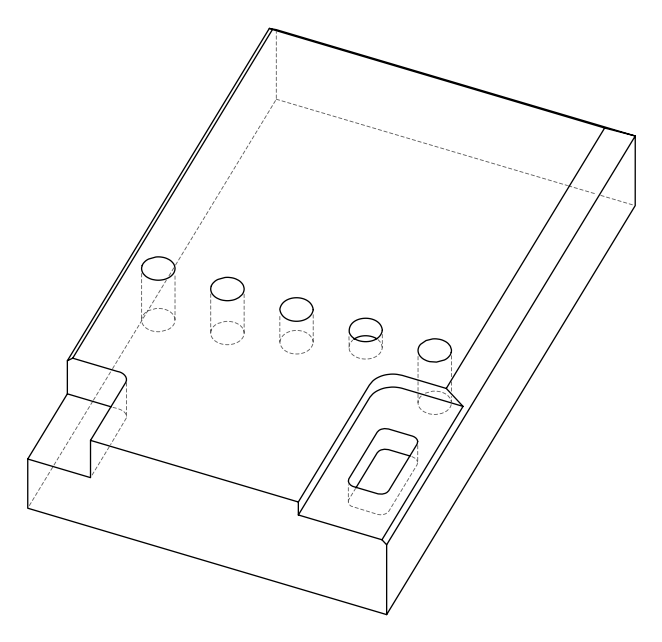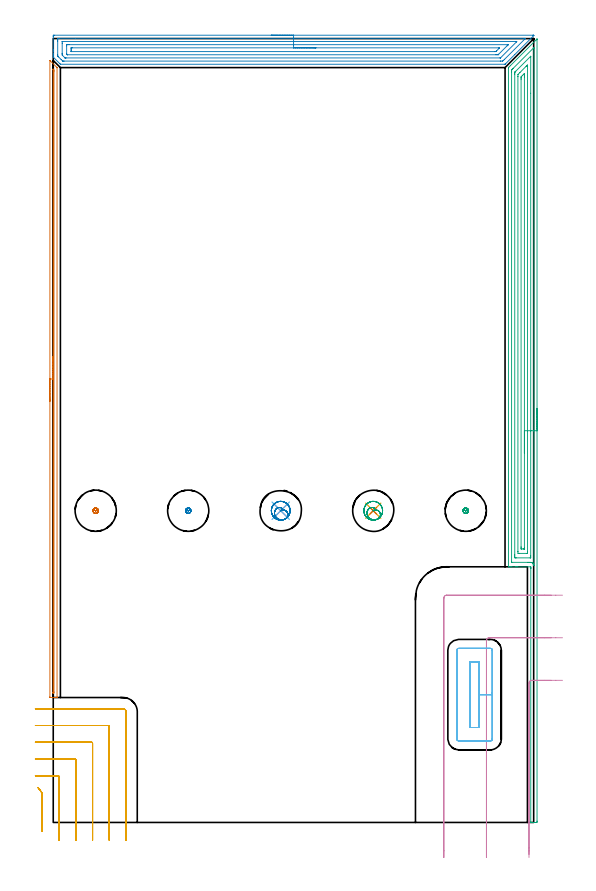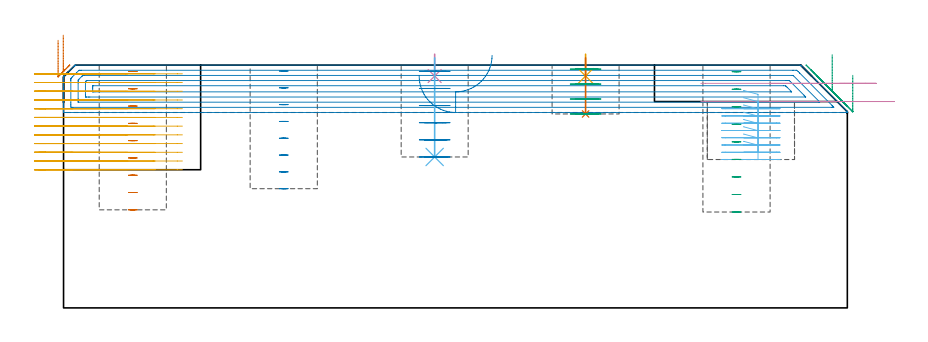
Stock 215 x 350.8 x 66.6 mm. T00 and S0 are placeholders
(PLAN: 15 operations, 7 tool changes, 42.6 min)
(1 AREA_MILL | FG_CHAMFER_SURFACE | UGT0205_001 | 4.68 min | 1486 mm3)
(2 AREA_MILL_1 | FG_CHAMFER_SURFACE_1 | UGT0205_001 | 8.59 min | 18141 mm3)
(3 AREA_MILL_2 | FG_CHAMFER_SURFACE_2 | UGT0205_001 | 10.37 min | 27902 mm3)
(4 MILL_CORNER_NOTCH_RECTANGULAR | CORNER_NOTCH_RECTANGULAR | UGT0201_109 | Follow Part, ap 6.35, ae 75% | 1.7 min | 51306 mm3)
(5 MILL_CORNER_NOTCH_RECTANGULAR_1 | CORNER_NOTCH_RECTANGULAR_1 | NXT0201_010 | Follow Part, ap 2.5, ae 75% | 10.35 min | 60058 mm3)
(6 MILL_RECTANGULAR_POCKET | POCKET_RECTANGULAR_STRAIGHT | NXT0201_009 | Follow Part, ap 2, ae 75% | 3.62 min | 18464 mm3)
(7 MILL_BLIND_HOLE_FROM_SOLID_MATERIAL | STEP1POCKET | NXT0201_012 | Spiral | 0.42 min | 10545 mm3)
(8 MILL_BLIND_HOLE_FROM_SOLID_MATERIAL_1 | STEP1POCKET_1 | NXT0201_012 | Spiral | 0.37 min | 9030 mm3)
(9 MILL_BLIND_HOLE_FROM_SOLID_MATERIAL_2 | STEP1POCKET_4 | NXT0201_012 | Spiral | 0.42 min | 10714 mm3)
(10 SPOT_DRILL | STEP1POCKET_2 | NXT0321_9005460120000 | 0.05 min | 184 mm3)
(11 SPOT_DRILL_1 | STEP1POCKET_3 | NXT0321_9005460120000 | 0.05 min | 181 mm3)
(12 DRILL_BLIND_HOLE_INTO_CENTER | STEP1POCKET_2 | NXT0301_128 | 0.11 min | 2546 mm3)
(13 DRILL_BLIND_HOLE_INTO_CENTER_1 | STEP1POCKET_3 | NXT0301_128 | 0.06 min | 1208 mm3)
(14 MILL_ROUGH_BLIND_HOLE_CONTOUR | STEP1POCKET_2 | NXT0201_010 | Spiral | 1.12 min | 3976 mm3)
(15 MILL_ROUGH_BLIND_HOLE_CONTOUR_1 | STEP1POCKET_3 | NXT0201_010 | Spiral | 0.74 min | 2168 mm3)
(TOOL UGT0205_001 | Chamfer Mill 20 x 3 x 45 deg. | D20 FL50 Z2)
(TOOL UGT0201_109 | End Mill 25.4 mm | D25.4 FL25 Z2)
(TOOL NXT0201_010 | ENDMILL 10mm [2P460-1000-NA 1630] | D10 FL30 Z6)
(TOOL NXT0201_009 | ENDMILL 8mm [2P460-0800-NA 1630] | D8 FL26 Z6)
(TOOL NXT0201_012 | ENDMILL 16mm [2P460-1600-NA 1630] | D16 FL38 Z6)
(TOOL NXT0321_9005460120000 | NC Spot Drill, 142deg, 12mm, Carbide, Uncoated | D12 PA142 FL30 Z2)
(TOOL NXT0301_128 | Carbide Drill 12mm [861.1-1200-036A1-GP GC34] | D12 PA150 FL37.4 Z2)
(OP 1 AREA_MILL)
G17 G21 G94 G90
T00 M6
G54
G17 G0 G90 X-1.5 Y188.45 S1061 M3
G43 Z76.6 H0
Z73.4
G94 G1 Y188.488 Z72.528 F250.
Y188.602 Z71.664
Y188.791 Z70.812
Y189.053 Z69.98
Y189.387 Z69.174
Y189.79 Z68.4
Y190.258 Z67.664
Y190.79 Z66.972
Y191.379 Z66.329
Y192.022 Z65.74
Y192.714 Z65.208
Y193.45 Z64.74
Y194.224 Z64.337
Y195.03 Z64.003
Y195.862 Z63.741
Y196.713 Z63.552
Y197.578 Z63.438
Y198.45 Z63.4
Y340.916
X-1.496 Y340.986 Z63.402
X-1.474 Y340.975 Z63.424
X1.53 Y337.971 Z66.429
X1.667 Y337.831 Z66.562
X1.696 Y337.795 Z66.59
X1.7 Y337.713 Z66.6
Y56.063
X1.697 Y55.91 Z66.588
X1.595 Y55.904 Z66.487
X1.485 Y55.9 Z66.384
X1.17 Z66.069
X0.535 Z65.43
X-1.205 Y55.901 Z63.691
X-1.492 Y55.904 Z63.406
X-1.493 Y55.915 Z63.405
X-1.5 Y56.214 Z63.4
Y198.45
X-0.086 Z64.814
X-0.085 Y336.82 Z64.815
X-0.084 Y336.993 Z64.816
X-0.081 Y337.079 Z64.819
X-0.08 Y337.11 Z64.82
X-0.064 Y337.102 Z64.836
X0.221 Y336.82 Z65.121
X0.279 Y336.754 Z65.179
X0.281 Y336.696 Z65.181
X0.283 Y336.564 Z65.183
X0.285 Y336.184 Z65.185
X0.286 Y335.927 Z65.186
X0.285 Y58.551 Z65.185
X0.284 Y58.294 Z65.184
X0.283 Y58.148 Z65.183
X0.279 Y57.913 Z65.179
X0.046 Y57.904 Z64.946
X-0.056 Y57.908 Z64.844
X-0.076 Y57.909 Z64.824
X-0.079 Y57.945 Z64.821
X-0.083 Y58.036 Z64.817
X-0.085 Y58.294 Z64.815
X-0.086 Y198.45 Z64.814
Y199.322 Z64.852
Y200.186 Z64.966
Y201.038 Z65.155
Y201.87 Z65.417
Y202.676 Z65.751
Y203.45 Z66.154
Y204.186 Z66.623
Y204.878 Z67.154
Y205.521 Z67.743
Y206.11 Z68.386
Y206.641 Z69.078
Y207.11 Z69.814
Y207.513 Z70.588
Y207.847 Z71.394
Y208.109 Z72.226
Y208.298 Z73.078
Y208.412 Z73.943
Y208.45 Z74.814
G0 Z76.6
M5
M2
(OP 2 AREA_MILL_1)
G17 G21 G94 G90
T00 M6
G54
G17 G0 G90 X97.551 Y352.296 S1061 M3
G43 Z76.6 H0
Z63.604
G94 G1 X97.589 Z62.732 F250.
X97.703 Z61.867
X97.892 Z61.015
X98.155 Z60.183
X98.488 Z59.377
X98.891 Z58.604
X99.36 Z57.868
X99.891 Z57.176
X100.481 Z56.533
X101.124 Z55.943
X101.816 Z55.412
X102.552 Z54.943
X103.326 Z54.541
X104.132 Z54.207
X104.964 Z53.945
X105.815 Z53.756
X106.68 Z53.642
X107.552 Z53.604
X214.506 Y352.292 Z53.608
X214.856 Y352.289 Z53.611
X214.911 Y352.286 Z53.614
X214.951 Y352.281 Z53.619
X214.994 Y352.273 Z53.625
X214.999 Y352.272 Z53.626
X215.083 Y352.233 Z53.661
X215.078 Y352.224 Z53.67
X215.027 Y352.148 Z53.748
X214.951 Y352.055 Z53.843
X214.931 Y352.03 Z53.867
X206.512 Y343.611 Z62.288
X202.473 Y339.572 Z66.326
X202.307 Y339.408 Z66.49
X202.195 Y339.303 Z66.589
X202.028 Y339.3 Z66.6
X3.263
X3.206 Y339.305 Z66.59
X3.168 Y339.334 Z66.562
X2.888 Y339.612 Z66.288
X2.818 Y339.682 Z66.218
X0.124 Y342.376 Z63.523
X0.085 Y342.414 Z63.482
X0.01 Y342.499 Z63.394
X0.002 Y342.577 Z63.316
X0. Y342.806 Z63.091
Y342.863 Z63.036
Y343.018 Z62.881
Y343.483 Z62.416
Y344.049 Z61.847
Y345.207 Z60.69
Y345.8 Z60.094
Y351.633 Z54.264
X0.004 Y351.93 Z53.967
X0.01 Y352.292 Z53.605
X0.217 Y352.296 Z53.602
X0.59 Y352.3 Z53.6
X107.552 Y352.296 Z53.604
Y350.882 Z55.018
X210.77 Y350.878 Z55.022
X210.941 Y350.877 Z55.023
X211.122 Y350.875 Z55.025
X211.304 Y350.871 Z55.029
X211.22 Y350.78 Z55.12
X211.062 Y350.615 Z55.285
X210.941 Y350.49 Z55.41
X210.783 Y350.333 Z55.567
X201.949 Y341.499 Z64.401
X201.871 Y341.422 Z64.478
X201.501 Y341.063 Z64.837
X201.136 Y340.721 Z65.179
X200.96 Y340.719 Z65.181
X200.245 Y340.715 Z65.185
X200.073 Y340.714 Z65.186
X4.875
X4.515 Y340.716 Z65.184
X4.335 Y340.719 Z65.181
X4.25 Y340.721 Z65.179
X4.155 Y340.805 Z65.095
X3.53 Y341.422 Z64.478
X2.372 Y342.58 Z63.321
X2.08 Y342.882 Z63.018
X2.01 Y342.956 Z62.944
X2.006 Y343.051 Z62.849
X2.003 Y343.173 Z62.727
X2. Y343.538 Z62.362
Y349.668 Z56.232
X2.002 Y350.178 Z55.722
X2.007 Y350.537 Z55.363
X2.022 Y350.879 Z55.021
X2.372 Y350.883 Z55.017
X2.544 Y350.885 Z55.015
X9.942
X107.552 Y350.882 Z55.018
Y349.468 Z56.432
X207.211 Y349.464 Z56.436
X207.283 Y349.463 Z56.437
X207.375 Y349.46 Z56.44
X207.424 Y349.458 Z56.442
X207.406 Y349.417 Z56.483
X207.375 Y349.377 Z56.523
X207.339 Y349.338 Z56.562
X207.304 Y349.303 Z56.597
X200.245 Y342.244 Z63.656
X200.147 Y342.154 Z63.746
X200.126 Y342.137 Z63.763
X200.108 Y342.134 Z63.766
X200.065 Y342.131 Z63.769
X199.885 Y342.129 Z63.771
X5.766
X5.422 Y342.131 Z63.769
X5.324 Y342.134 Z63.766
X5.274 Y342.137 Z63.763
X5.261 Y342.146 Z63.754
X5.207 Y342.196 Z63.704
X5.102 Y342.297 Z63.603
X5.046 Y342.353 Z63.547
X4.226 Y343.173 Z62.727
X4.155 Y343.245 Z62.655
X4.058 Y343.349 Z62.551
X4.012 Y343.399 Z62.501
X4.007 Y343.592 Z62.308
X4.002 Y343.897 Z62.003
X4. Y344.049 Z61.851
Y344.201 Z61.699
Y348.579 Z57.321
X4.003 Y349.303 Z56.597
X4.007 Y349.448 Z56.452
X4.013 Y349.465 Z56.435
X4.027 Y349.467 Z56.433
X4.069 Y349.47 Z56.43
X4.155 Y349.471 Z56.429
X107.552 Y349.468 Z56.432
Y348.053 Z57.847
X203.449 Y348.05 Z57.85
X203.516 Y348.048 Z57.852
X203.558 Y348.046 Z57.854
X203.579 Y348.044 Z57.856
X203.577 Y348.038 Z57.862
X203.528 Y347.983 Z57.917
X203.452 Y347.903 Z57.997
X203.103 Y347.551 Z58.349
X199.353 Y343.802 Z62.098
X199.139 Y343.591 Z62.309
X199.104 Y343.56 Z62.34
X199.089 Y343.55 Z62.35
X199.07 Y343.548 Z62.352
X198.975 Y343.545 Z62.355
X198.462 Y343.543 Z62.357
X198.086
X6.452
X6.369 Y343.544 Z62.356
X6.328 Y343.547 Z62.353
X6.312 Y343.549 Z62.351
X6.283 Y343.574 Z62.326
X6.181 Y343.67 Z62.23
X6.136 Y343.717 Z62.183
X6.051 Y343.81 Z62.09
X6.01 Y343.861 Z62.039
X6.006 Y343.902 Z61.998
X6.001 Y343.986 Z61.914
Y347.551 Z58.349
X6.01 Y347.958 Z57.942
X6.015 Y348.05 Z57.85
X6.142 Y348.053 Z57.847
X6.316 Y348.055 Z57.845
X6.829 Y348.057 Z57.843
X7.205
X107.552 Y348.053 Z57.847
Y346.639 Z59.261
X199.394 Y346.636 Z59.264
X199.697 Y346.63 Z59.27
X199.721 Y346.629 Z59.271
X199.717 Y346.623 Z59.277
X199.703 Y346.603 Z59.297
X199.686 Y346.585 Z59.315
X199.567 Y346.465 Z59.435
X198.462 Y345.36 Z60.54
X198.241 Y345.141 Z60.759
X198.144 Y345.047 Z60.853
X198.081 Y344.991 Z60.909
X198.049 Y344.964 Z60.936
X197.538 Y344.957 Z60.943
X8.178
X8.079 Y344.959 Z60.941
X8.03 Y344.961 Z60.939
X8.012 Y344.963 Z60.937
X8.01 Y344.978 Z60.922
X8.006 Y345.08 Z60.82
X8. Y345.525 Z60.375
Y345.8 Z60.1
X8.002 Y346.399 Z59.501
X8.008 Y346.6 Z59.3
X8.01 Y346.631 Z59.269
X8.025 Y346.636 Z59.264
X8.076 Y346.639 Z59.261
X8.182 Y346.641 Z59.259
X8.611 Y346.643 Z59.257
X107.552 Y346.639 Z59.261
X108.423 Z59.299
X109.288 Z59.413
X110.14 Z59.602
X110.972 Z59.864
X111.778 Z60.198
X112.552 Z60.601
X113.287 Z61.069
X113.979 Z61.601
X114.623 Z62.19
X115.212 Z62.833
X115.743 Z63.525
X116.212 Z64.261
X116.614 Z65.035
X116.948 Z65.841
X117.211 Z66.673
X117.399 Z67.525
X117.513 Z68.39
X117.551 Z69.261
G0 Z76.6
M5
M2
(OP 3 AREA_MILL_2)
G17 G21 G94 G90
T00 M6
G54
G17 G0 G90 X216.5 Y185.3 S1061 M3
G43 Z76.6 H0
Z63.8
G94 G1 Y185.262 Z62.928 F250.
Y185.148 Z62.063
Y184.959 Z61.212
Y184.697 Z60.38
Y184.363 Z59.574
Y183.96 Z58.8
Y183.492 Z58.064
Y182.961 Z57.372
Y182.371 Z56.729
Y181.728 Z56.14
Y181.036 Z55.608
Y180.3 Z55.14
Y179.526 Z54.737
Y178.72 Z54.403
Y177.888 Z54.141
Y177.037 Z53.952
Y176.172 Z53.838
Y175.3 Z53.8
Y0.62
X216.499 Y0.474 Z53.801
X216.491 Y0.002 Z53.805
X216.245 Y0. Z54.052
X215.899 Z54.397
X215.353 Z54.943
X215.007 Z55.288
X214.314 Z55.985
X214.022 Z56.278
X213.858 Y0.003 Z56.434
X213.702 Y0.01 Z56.589
X213.7 Y0.173 Z56.6
Y113.792
X213.695 Y113.841 Z56.592
Y113.842
X213.697 Y113.874 Z56.595
X213.696 Y113.883 Z56.594
X213.699 Y114.037 Z56.598
Y114.4
X207.87 Z62.425
X207.261 Z63.037
X206.978 Z63.319
X205.193 Z65.102
X204.627 Z65.672
X204.301 Z65.998
X204.081 Z66.218
X203.747 Y114.407 Z66.545
X203.703 Y114.41 Z66.588
X203.7 Y114.542 Z66.6
Y337.471
X203.705 Y337.804 Z66.59
X203.847 Y337.949 Z66.449
X204.562 Y338.662 Z65.737
X216.177 Y350.278 Z54.122
X216.345 Y350.447 Z53.952
X216.479 Y350.576 Z53.819
X216.495 Y350.583 Z53.803
X216.499 Y350.576 Z53.799
X216.5 Y175.3 Z53.8
X215.086 Z55.214
Y115.803
X215.084 Y114.989 Z55.216
X215.082 Y114.922 Z55.218
X215.08 Y114.915 Z55.22
X215.075 Y114.907 Z55.225
X215.066 Y114.93 Z55.234
X215.007 Y115.147 Z55.293
X214.874 Y115.497 Z55.426
X214.788 Y115.662 Z55.512
X214.64 Y115.882 Z55.66
X214.525 Y116.012 Z55.775
X214.38 Y116.142 Z55.92
X214.234 Y116.241 Z56.066
X214.115 Y116.302 Z56.185
X213.862 Y116.377 Z56.438
X213.605 Y116.393 Z56.695
X213.223 Y116.397 Z57.077
X212.706 Y116.4 Z57.594
X212.33 Z57.97
X205.193 Y116.401 Z65.107
X205.14 Y116.402 Z65.16
X205.125 Y116.405 Z65.175
X205.122 Y116.408 Z65.178
X205.119 Y116.433 Z65.181
X205.116 Y116.538 Z65.184
X205.114 Y116.855 Z65.186
Y335.763
X205.115 Y336.577 Z65.185
X205.117 Y336.654 Z65.183
X205.121 Y336.734 Z65.179
X205.127 Y336.766 Z65.173
X205.143 Y336.785 Z65.157
X205.193 Y336.84 Z65.107
X205.507 Y337.157 Z64.793
X205.82 Y337.471 Z64.48
X214.881 Y346.531 Z55.419
X215.007 Y346.654 Z55.293
X215.051 Y346.694 Z55.249
X215.076 Y346.716 Z55.224
X215.079 Y346.643 Z55.221
X215.084 Y346.485 Z55.216
X215.085 Y346.406 Z55.215
X215.086 Y346.327 Z55.214
Y175.3
X213.672 Z56.628
X213.671 Y119.456 Z56.629
X213.67 Y119.008 Z56.63
X213.667 Y118.563 Z56.633
X213.665 Y118.452 Z56.635
X213.655 Y118.408 Z56.645
X213.547 Y118.405 Z56.753
X213.384 Y118.401 Z56.916
X207.139 Z63.161
X206.978 Y118.403 Z63.322
X206.815 Y118.409 Z63.485
X206.535 Y118.422 Z63.765
X206.533 Y118.563 Z63.767
X206.53 Y119.011 Z63.77
X206.529 Y119.456 Z63.771
X206.528 Y119.906 Z63.772
X206.529 Y334.79 Z63.771
X206.531 Y335.237 Z63.769
X206.536 Y335.684 Z63.764
X206.544 Y335.733 Z63.756
X206.585 Y335.778 Z63.715
X206.649 Y335.847 Z63.651
X206.731 Y335.931 Z63.569
X206.978 Y336.178 Z63.322
X213.631 Y342.832 Z56.669
X213.645 Y342.844 Z56.655
X213.653 Y342.849 Z56.647
X213.662 Y342.852 Z56.638
X213.665 Y342.846 Z56.635
X213.667 Y342.832 Z56.633
X213.671 Y342.576 Z56.629
X213.672 Y326.316 Z56.628
Y175.3
X212.257 Z58.043
Y121.243
X212.251 Y120.429 Z58.049
X212.248 Y120.409 Z58.052
X212.227 Y120.407 Z58.073
X212.175 Y120.403 Z58.125
X212.07 Y120.401 Z58.23
X211.859 Y120.4 Z58.441
X208.71 Y120.401 Z61.59
X207.95 Y120.429 Z62.35
X207.943 Y121.169 Z62.357
Y121.243
X207.944 Y333.823 Z62.356
Y333.897
X207.96 Y334.7 Z62.34
X208.044 Y334.79 Z62.256
X208.847 Y335.599 Z61.453
X211.613 Y338.364 Z58.687
X211.821 Y338.57 Z58.479
X211.974 Y338.721 Z58.326
X212.241 Y338.981 Z58.059
X212.256 Y338.439 Z58.044
X212.257 Y338.364 Z58.043
Y175.3
X210.843 Z59.457
Y123.03
X210.841 Y122.735 Z59.459
X210.836 Y122.436 Z59.464
X210.834 Y122.409 Z59.466
X210.821 Y122.406 Z59.479
X210.782 Y122.403 Z59.518
X210.703 Y122.401 Z59.597
X210.546 Y122.4 Z59.754
X210.283 Z60.017
X209.654 Y122.403 Z60.646
X209.384 Y122.407 Z60.916
X209.363 Y122.418 Z60.937
X209.361 Y122.43 Z60.939
X209.358 Y123.03 Z60.942
X209.357 Y123.327 Z60.943
Y332.407
X209.358 Y333.003 Z60.942
X209.36 Y333.298 Z60.94
X209.364 Y333.598 Z60.936
X209.374 Y333.664 Z60.926
X209.625 Y333.926 Z60.675
X210.071 Y334.373 Z60.229
X210.489 Y334.79 Z59.811
X210.518 Y334.818 Z59.782
X210.546 Y334.842 Z59.754
X210.836 Y335.071 Z59.464
X210.84 Y334.79 Z59.46
X210.842 Y334.494 Z59.458
X210.843 Y333.897 Z59.457
Y333.599
Y175.3
Y174.429 Z59.495
Y173.564 Z59.609
Y172.712 Z59.798
Y171.88 Z60.06
Y171.074 Z60.394
Y170.3 Z60.797
Y169.564 Z61.265
Y168.872 Z61.796
Y168.229 Z62.386
Y167.64 Z63.029
Y167.109 Z63.721
Y166.64 Z64.457
Y166.237 Z65.231
Y165.903 Z66.037
Y165.641 Z66.869
Y165.452 Z67.72
Y165.338 Z68.585
Y165.3 Z69.457
G0 Z76.6
M5
M2
(OP 4 MILL_CORNER_NOTCH_RECTANGULAR)
G17 G21 G94 G90
T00 M6
G54
G17 G0 G90 X222.9 Y63.6 S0 M3
G43 Z76.6 H0
Z61.6
G94 G1 X219.9 F250.
X214.164 F500.
G3 X212.9 Y62.336 R1.27
G1 Y-11.349
Y-14.349 F250.
G0 Z76.6
X222.9 Y82.65
Z61.6
G1 X219.9
X195.115 F500.
G3 X193.85 Y81.385 R1.27
G1 Y-12.7
Y-15.7 F250.
G0 Z76.6
X222.9 Y101.7
Z61.6
G1 X219.9
X176.065 F500.
G3 X174.8 Y100.435 R1.27
G1 Y-12.7
Y-15.7 F250.
G0 Z76.6
X227.899 Y63.6
Z56.6
G1 X224.899
X214.164 F500.
G3 X212.9 Y62.336 R1.27
G1 Y-12.681
Y-15.681 F250.
G0 Z76.6
X227.899 Y82.65
Z56.6
G1 X224.899
X195.115 F500.
G3 X193.85 Y81.385 R1.27
G1 Y-12.7
Y-15.7 F250.
G0 Z76.6
X227.898 Y101.7
Z56.6
G1 X224.898
X176.065 F500.
G3 X174.8 Y100.435 R1.27
G1 Y-12.7
Y-15.7 F250.
G0 Z76.6
M5
M2
(OP 5 MILL_CORNER_NOTCH_RECTANGULAR_1)
G17 G21 G94 G90
T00 M6
G54
G17 G0 G90 X-4.9 Y-3.995 S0 M3
G43 Z76.6 H1
Z64.208
G94 G1 Y-0.995 F250.
Y12.906 F500.
G3 X-5. Y13.202 R0.5
G1 X-6.8 Y15.602 F250.
G0 Z76.6
X2.6 Y-8.
Z64.208
G1 Y-5.
Y20.403 F500.
G3 X2.103 Y20.9 R0.5
G1 X-5.
X-8. F250.
G0 Z76.6
X10.1 Y-8.
Z64.208
G1 Y-5.
Y27.903 F500.
G3 X9.603 Y28.4 R0.5
G1 X-5.
X-8. F250.
G0 Z76.6
X17.6 Y-8.
Z64.208
G1 Y-5.
Y35.403 F500.
G3 X17.103 Y35.9 R0.5
G1 X-5.
X-8. F250.
G0 Z76.6
X25.1 Y-8.
Z64.208
G1 Y-5.
Y42.903 F500.
G3 X24.603 Y43.4 R0.5
G1 X-5.
X-8. F250.
G0 Z76.6
X32.6 Y-8.
Z64.208
G1 Y-5.
Y49.5 F500.
G3 X31.2 Y50.9 R1.4
G1 X-5.
X-8. F250.
G0 Z76.6
X-4.9 Y-3.995
Z61.817
G1 Y-0.995
Y12.906 F500.
G3 X-5. Y13.202 R0.5
G1 X-6.8 Y15.602 F250.
G0 Z76.6
X2.6 Y-8.
Z61.817
G1 Y-5.
Y20.403 F500.
G3 X2.103 Y20.9 R0.5
G1 X-5.
X-8. F250.
G0 Z76.6
X10.1 Y-8.
Z61.817
G1 Y-5.
Y27.903 F500.
G3 X9.603 Y28.4 R0.5
G1 X-5.
X-8. F250.
G0 Z76.6
X17.6 Y-8.
Z61.817
G1 Y-5.
Y35.403 F500.
G3 X17.103 Y35.9 R0.5
G1 X-5.
X-8. F250.
G0 Z76.6
X25.1 Y-8.
Z61.817
G1 Y-5.
Y42.903 F500.
G3 X24.603 Y43.4 R0.5
G1 X-5.
X-8. F250.
G0 Z76.6
X32.6 Y-8.
Z61.817
G1 Y-5.
Y49.5 F500.
G3 X31.2 Y50.9 R1.4
G1 X-5.
X-8. F250.
G0 Z76.6
X-4.9 Y-3.995
Z59.425
G1 Y-0.995
Y12.906 F500.
G3 X-5. Y13.202 R0.5
G1 X-6.8 Y15.602 F250.
G0 Z76.6
X2.6 Y-8.
Z59.425
G1 Y-5.
Y20.403 F500.
G3 X2.103 Y20.9 R0.5
G1 X-5.
X-8. F250.
G0 Z76.6
X10.1 Y-8.
Z59.425
G1 Y-5.
Y27.903 F500.
G3 X9.603 Y28.4 R0.5
G1 X-5.
X-8. F250.
G0 Z76.6
X17.6 Y-8.
Z59.425
G1 Y-5.
Y35.403 F500.
G3 X17.103 Y35.9 R0.5
G1 X-5.
X-8. F250.
G0 Z76.6
X25.1 Y-8.
Z59.425
G1 Y-5.
Y42.903 F500.
G3 X24.603 Y43.4 R0.5
G1 X-5.
X-8. F250.
G0 Z76.6
X32.6 Y-8.
Z59.425
G1 Y-5.
Y49.5 F500.
G3 X31.2 Y50.9 R1.4
G1 X-5.
X-8. F250.
G0 Z76.6
X-4.9 Y-3.995
Z57.033
G1 Y-0.995
Y12.906 F500.
G3 X-5. Y13.202 R0.5
G1 X-6.8 Y15.602 F250.
G0 Z76.6
X2.6 Y-8.
Z57.033
G1 Y-5.
Y20.403 F500.
G3 X2.103 Y20.9 R0.5
G1 X-5.
X-8. F250.
G0 Z76.6
X10.1 Y-8.
Z57.033
G1 Y-5.
Y27.903 F500.
G3 X9.603 Y28.4 R0.5
G1 X-5.
X-8. F250.
G0 Z76.6
X17.6 Y-8.
Z57.033
G1 Y-5.
Y35.403 F500.
G3 X17.103 Y35.9 R0.5
G1 X-5.
X-8. F250.
G0 Z76.6
X25.1 Y-8.
Z57.033
G1 Y-5.
Y42.903 F500.
G3 X24.603 Y43.4 R0.5
G1 X-5.
X-8. F250.
G0 Z76.6
X32.6 Y-8.
Z57.033
G1 Y-5.
Y49.5 F500.
G3 X31.2 Y50.9 R1.4
G1 X-5.
X-8. F250.
G0 Z76.6
X-4.9 Y-3.995
Z54.642
G1 Y-0.995
Y12.906 F500.
G3 X-5. Y13.202 R0.5
G1 X-6.8 Y15.602 F250.
G0 Z76.6
X2.6 Y-8.
Z54.642
G1 Y-5.
Y20.403 F500.
G3 X2.103 Y20.9 R0.5
G1 X-5.
X-8. F250.
G0 Z76.6
X10.1 Y-8.
Z54.642
G1 Y-5.
Y27.903 F500.
G3 X9.603 Y28.4 R0.5
G1 X-5.
X-8. F250.
G0 Z76.6
X17.6 Y-8.
Z54.642
G1 Y-5.
Y35.403 F500.
G3 X17.103 Y35.9 R0.5
G1 X-5.
X-8. F250.
G0 Z76.6
X25.1 Y-8.
Z54.642
G1 Y-5.
Y42.903 F500.
G3 X24.603 Y43.4 R0.5
G1 X-5.
X-8. F250.
G0 Z76.6
X32.6 Y-8.
Z54.642
G1 Y-5.
Y49.5 F500.
G3 X31.2 Y50.9 R1.4
G1 X-5.
X-8. F250.
G0 Z76.6
X-4.9 Y-3.995
Z52.25
G1 Y-0.995
Y12.906 F500.
G3 X-5. Y13.202 R0.5
G1 X-6.8 Y15.602 F250.
G0 Z76.6
X2.6 Y-8.
Z52.25
G1 Y-5.
Y20.403 F500.
G3 X2.103 Y20.9 R0.5
G1 X-5.
X-8. F250.
G0 Z76.6
X10.1 Y-8.
Z52.25
G1 Y-5.
Y27.903 F500.
G3 X9.603 Y28.4 R0.5
G1 X-5.
X-8. F250.
G0 Z76.6
X17.6 Y-8.
Z52.25
G1 Y-5.
Y35.403 F500.
G3 X17.103 Y35.9 R0.5
G1 X-5.
X-8. F250.
G0 Z76.6
X25.1 Y-8.
Z52.25
G1 Y-5.
Y42.903 F500.
G3 X24.603 Y43.4 R0.5
G1 X-5.
X-8. F250.
G0 Z76.6
X32.6 Y-8.
Z52.25
G1 Y-5.
Y49.5 F500.
G3 X31.2 Y50.9 R1.4
G1 X-5.
X-8. F250.
G0 Z76.6
X-4.9 Y-3.995
Z49.858
G1 Y-0.995
Y12.906 F500.
G3 X-5. Y13.202 R0.5
G1 X-6.8 Y15.602 F250.
G0 Z76.6
X2.6 Y-8.
Z49.858
G1 Y-5.
Y20.403 F500.
G3 X2.103 Y20.9 R0.5
G1 X-5.
X-8. F250.
G0 Z76.6
X10.1 Y-8.
Z49.858
G1 Y-5.
Y27.903 F500.
G3 X9.603 Y28.4 R0.5
G1 X-5.
X-8. F250.
G0 Z76.6
X17.6 Y-8.
Z49.858
G1 Y-5.
Y35.403 F500.
G3 X17.103 Y35.9 R0.5
G1 X-5.
X-8. F250.
G0 Z76.6
X25.1 Y-8.
Z49.858
G1 Y-5.
Y42.903 F500.
G3 X24.603 Y43.4 R0.5
G1 X-5.
X-8. F250.
G0 Z76.6
X32.6 Y-8.
Z49.858
G1 Y-5.
Y49.5 F500.
G3 X31.2 Y50.9 R1.4
G1 X-5.
X-8. F250.
G0 Z76.6
X-4.9 Y-3.995
Z47.467
G1 Y-0.995
Y12.906 F500.
G3 X-5. Y13.202 R0.5
G1 X-6.8 Y15.602 F250.
G0 Z76.6
X2.6 Y-8.
Z47.467
G1 Y-5.
Y20.403 F500.
G3 X2.103 Y20.9 R0.5
G1 X-5.
X-8. F250.
G0 Z76.6
X10.1 Y-8.
Z47.467
G1 Y-5.
Y27.903 F500.
G3 X9.603 Y28.4 R0.5
G1 X-5.
X-8. F250.
G0 Z76.6
X17.6 Y-8.
Z47.467
G1 Y-5.
Y35.403 F500.
G3 X17.103 Y35.9 R0.5
G1 X-5.
X-8. F250.
G0 Z76.6
X25.1 Y-8.
Z47.467
G1 Y-5.
Y42.903 F500.
G3 X24.603 Y43.4 R0.5
G1 X-5.
X-8. F250.
G0 Z76.6
X32.6 Y-8.
Z47.467
G1 Y-5.
Y49.5 F500.
G3 X31.2 Y50.9 R1.4
G1 X-5.
X-8. F250.
G0 Z76.6
X-4.9 Y-3.995
Z45.075
G1 Y-0.995
Y12.906 F500.
G3 X-5. Y13.202 R0.5
G1 X-6.8 Y15.602 F250.
G0 Z76.6
X2.6 Y-8.
Z45.075
G1 Y-5.
Y20.403 F500.
G3 X2.103 Y20.9 R0.5
G1 X-5.
X-8. F250.
G0 Z76.6
X10.1 Y-8.
Z45.075
G1 Y-5.
Y27.903 F500.
G3 X9.603 Y28.4 R0.5
G1 X-5.
X-8. F250.
G0 Z76.6
X17.6 Y-8.
Z45.075
G1 Y-5.
Y35.403 F500.
G3 X17.103 Y35.9 R0.5
G1 X-5.
X-8. F250.
G0 Z76.6
X25.1 Y-8.
Z45.075
G1 Y-5.
Y42.903 F500.
G3 X24.603 Y43.4 R0.5
G1 X-5.
X-8. F250.
G0 Z76.6
X32.6 Y-8.
Z45.075
G1 Y-5.
Y49.5 F500.
G3 X31.2 Y50.9 R1.4
G1 X-5.
X-8. F250.
G0 Z76.6
X-4.9 Y-3.995
Z42.683
G1 Y-0.995
Y12.906 F500.
G3 X-5. Y13.202 R0.5
G1 X-6.8 Y15.602 F250.
G0 Z76.6
X2.6 Y-8.
Z42.683
G1 Y-5.
Y20.403 F500.
G3 X2.103 Y20.9 R0.5
G1 X-5.
X-8. F250.
G0 Z76.6
X10.1 Y-8.
Z42.683
G1 Y-5.
Y27.903 F500.
G3 X9.603 Y28.4 R0.5
G1 X-5.
X-8. F250.
G0 Z76.6
X17.6 Y-8.
Z42.683
G1 Y-5.
Y35.403 F500.
G3 X17.103 Y35.9 R0.5
G1 X-5.
X-8. F250.
G0 Z76.6
X25.1 Y-8.
Z42.683
G1 Y-5.
Y42.903 F500.
G3 X24.603 Y43.4 R0.5
G1 X-5.
X-8. F250.
G0 Z76.6
X32.6 Y-8.
Z42.683
G1 Y-5.
Y49.5 F500.
G3 X31.2 Y50.9 R1.4
G1 X-5.
X-8. F250.
G0 Z76.6
X-4.9 Y-3.995
Z40.292
G1 Y-0.995
Y12.906 F500.
G3 X-5. Y13.202 R0.5
G1 X-6.8 Y15.602 F250.
G0 Z76.6
X2.6 Y-8.
Z40.292
G1 Y-5.
Y20.403 F500.
G3 X2.103 Y20.9 R0.5
G1 X-5.
X-8. F250.
G0 Z76.6
X10.1 Y-8.
Z40.292
G1 Y-5.
Y27.903 F500.
G3 X9.603 Y28.4 R0.5
G1 X-5.
X-8. F250.
G0 Z76.6
X17.6 Y-8.
Z40.292
G1 Y-5.
Y35.403 F500.
G3 X17.103 Y35.9 R0.5
G1 X-5.
X-8. F250.
G0 Z76.6
X25.1 Y-8.
Z40.292
G1 Y-5.
Y42.903 F500.
G3 X24.603 Y43.4 R0.5
G1 X-5.
X-8. F250.
G0 Z76.6
X32.6 Y-8.
Z40.292
G1 Y-5.
Y49.5 F500.
G3 X31.2 Y50.9 R1.4
G1 X-5.
X-8. F250.
G0 Z76.6
X-4.9 Y-3.995
Z37.9
G1 Y-0.995
Y12.906 F500.
G3 X-5. Y13.202 R0.5
G1 X-6.8 Y15.602 F250.
G0 Z76.6
X2.6 Y-8.
Z37.9
G1 Y-5.
Y20.403 F500.
G3 X2.103 Y20.9 R0.5
G1 X-5.
X-8. F250.
G0 Z76.6
X10.1 Y-8.
Z37.9
G1 Y-5.
Y27.903 F500.
G3 X9.603 Y28.4 R0.5
G1 X-5.
X-8. F250.
G0 Z76.6
X17.6 Y-8.
Z37.9
G1 Y-5.
Y35.403 F500.
G3 X17.103 Y35.9 R0.5
G1 X-5.
X-8. F250.
G0 Z76.6
X25.1 Y-8.
Z37.9
G1 Y-5.
Y42.903 F500.
G3 X24.603 Y43.4 R0.5
G1 X-5.
X-8. F250.
G0 Z76.6
X32.6 Y-8.
Z37.9
G1 Y-5.
Y49.5 F500.
G3 X31.2 Y50.9 R1.4
G1 X-5.
X-8. F250.
G0 Z76.6
M5
M2
(OP 6 MILL_RECTANGULAR_POCKET)
G17 G21 G94 G90
T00 M6
G54
G17 G0 G90 X186.6 Y42.532 S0 M3
G43 Z76.6 H1
Z59.638
G94 G1 Y42.5 Z59.63 F250.
X190.5 Z58.585
Y57.2 Z54.646
Y71.9 F500.
X186.6
Y42.5
X190.5
Y57.2
X196.5
Y77.
G3 X195.6 Y77.9 R0.9
G1 X181.5
G3 X180.6 Y77. R0.9
G1 Y37.4
G3 X181.5 Y36.5 R0.9
G1 X195.6
G3 X196.5 Y37.4 R0.9
G1 Y57.2
Y58.2
G0 X186.6 Y42.532 Z57.646
G1 Y42.5 Z57.638 F250.
X190.5 Z56.593
Y57.2 Z52.654
Y71.9 F500.
X186.6
Y42.5
X190.5
Y57.2
X196.5
Y77.
G3 X195.6 Y77.9 R0.9
G1 X181.5
G3 X180.6 Y77. R0.9
G1 Y37.4
G3 X181.5 Y36.5 R0.9
G1 X195.6
G3 X196.5 Y37.4 R0.9
G1 Y57.2
Y58.2
G0 X186.6 Y42.532 Z55.654
G1 Y42.5 Z55.645 F250.
X190.5 Z54.6
Y57.2 Z50.662
Y71.9 F500.
X186.6
Y42.5
X190.5
Y57.2
X196.5
Y77.
G3 X195.6 Y77.9 R0.9
G1 X181.5
G3 X180.6 Y77. R0.9
G1 Y37.4
G3 X181.5 Y36.5 R0.9
G1 X195.6
G3 X196.5 Y37.4 R0.9
G1 Y57.2
Y58.2
G0 X186.6 Y42.532 Z53.662
G1 Y42.5 Z53.653 F250.
X190.5 Z52.608
Y57.2 Z48.669
Y71.9 F500.
X186.6
Y42.5
X190.5
Y57.2
X196.5
Y77.
G3 X195.6 Y77.9 R0.9
G1 X181.5
G3 X180.6 Y77. R0.9
G1 Y37.4
G3 X181.5 Y36.5 R0.9
G1 X195.6
G3 X196.5 Y37.4 R0.9
G1 Y57.2
Y58.2
G0 X186.6 Y42.532 Z51.669
G1 Y42.5 Z51.661 F250.
X190.5 Z50.616
Y57.2 Z46.677
Y71.9 F500.
X186.6
Y42.5
X190.5
Y57.2
X196.5
Y77.
G3 X195.6 Y77.9 R0.9
G1 X181.5
G3 X180.6 Y77. R0.9
G1 Y37.4
G3 X181.5 Y36.5 R0.9
G1 X195.6
G3 X196.5 Y37.4 R0.9
G1 Y57.2
Y58.2
G0 X186.6 Y42.532 Z49.677
G1 Y42.5 Z49.668 F250.
X190.5 Z48.623
Y57.2 Z44.685
Y71.9 F500.
X186.6
Y42.5
X190.5
Y57.2
X196.5
Y77.
G3 X195.6 Y77.9 R0.9
G1 X181.5
G3 X180.6 Y77. R0.9
G1 Y37.4
G3 X181.5 Y36.5 R0.9
G1 X195.6
G3 X196.5 Y37.4 R0.9
G1 Y57.2
Y58.2
G0 X186.6 Y42.532 Z47.685
G1 Y42.5 Z47.676 F250.
X190.5 Z46.631
Y57.2 Z42.692
Y71.9 F500.
X186.6
Y42.5
X190.5
Y57.2
X196.5
Y77.
G3 X195.6 Y77.9 R0.9
G1 X181.5
G3 X180.6 Y77. R0.9
G1 Y37.4
G3 X181.5 Y36.5 R0.9
G1 X195.6
G3 X196.5 Y37.4 R0.9
G1 Y57.2
Y58.2
G0 X186.6 Y42.532 Z45.692
G1 Y42.5 Z45.684 F250.
X190.5 Z44.639
Y57.2 Z40.7
Y71.9 F500.
X186.6
Y42.5
X190.5
Y57.2
X196.5
Y77.
G3 X195.6 Y77.9 R0.9
G1 X181.5
G3 X180.6 Y77. R0.9
G1 Y37.4
G3 X181.5 Y36.5 R0.9
G1 X195.6
G3 X196.5 Y37.4 R0.9
G1 Y57.2
Y58.2
G0 Z76.6
M5
M2
(OP 7 MILL_BLIND_HOLE_FROM_SOLID_MATERIAL)
G17 G21 G94 G90
T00 M6
G54
G17 G0 G90 X19. Y139.5 S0 M3
G43 Z76.6 H1
Z64.856
G94 G3 X19.6 Y140.1 R0.6 F250.
X19. Y140.7 R0.6
X17.8 Y139.5 R1.2
X19. Y140.7 R-1.2
X18.4 Y140.1 R0.6
X19. Y139.5 R0.6
G0 Z60.111
G3 X19.6 Y140.1 R0.6
X19. Y140.7 R0.6
X17.8 Y139.5 R1.2
X19. Y140.7 R-1.2
X18.4 Y140.1 R0.6
X19. Y139.5 R0.6
G0 Z55.367
G3 X19.6 Y140.1 R0.6
X19. Y140.7 R0.6
X17.8 Y139.5 R1.2
X19. Y140.7 R-1.2
X18.4 Y140.1 R0.6
X19. Y139.5 R0.6
G0 Z50.622
G3 X19.6 Y140.1 R0.6
X19. Y140.7 R0.6
X17.8 Y139.5 R1.2
X19. Y140.7 R-1.2
X18.4 Y140.1 R0.6
X19. Y139.5 R0.6
G0 Z45.878
G3 X19.6 Y140.1 R0.6
X19. Y140.7 R0.6
X17.8 Y139.5 R1.2
X19. Y140.7 R-1.2
X18.4 Y140.1 R0.6
X19. Y139.5 R0.6
G0 Z41.133
G3 X19.6 Y140.1 R0.6
X19. Y140.7 R0.6
X17.8 Y139.5 R1.2
X19. Y140.7 R-1.2
X18.4 Y140.1 R0.6
X19. Y139.5 R0.6
G0 Z36.389
G3 X19.6 Y140.1 R0.6
X19. Y140.7 R0.6
X17.8 Y139.5 R1.2
X19. Y140.7 R-1.2
X18.4 Y140.1 R0.6
X19. Y139.5 R0.6
G0 Z31.644
G3 X19.6 Y140.1 R0.6
X19. Y140.7 R0.6
X17.8 Y139.5 R1.2
X19. Y140.7 R-1.2
X18.4 Y140.1 R0.6
X19. Y139.5 R0.6
G0 Z26.9
G3 X19.6 Y140.1 R0.6
X19. Y140.7 R0.6
X17.8 Y139.5 R1.2
X19. Y140.7 R-1.2
X18.4 Y140.1 R0.6
X19. Y139.5 R0.6
G0 Z76.6
M5
M2
(OP 8 MILL_BLIND_HOLE_FROM_SOLID_MATERIAL_1)
G17 G21 G94 G90
T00 M6
G54
G17 G0 G90 X60.4 Y139.5 S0 M3
G43 Z76.6 H1
Z64.988
G94 G3 X61. Y140.1 R0.6 F250.
X60.4 Y140.7 R0.6
X59.2 Y139.5 R1.2
X60.4 Y140.7 R-1.2
X59.8 Y140.1 R0.6
X60.4 Y139.5 R0.6
G0 Z60.375
G3 X61. Y140.1 R0.6
X60.4 Y140.7 R0.6
X59.2 Y139.5 R1.2
X60.4 Y140.7 R-1.2
X59.8 Y140.1 R0.6
X60.4 Y139.5 R0.6
G0 Z55.763
G3 X61. Y140.1 R0.6
X60.4 Y140.7 R0.6
X59.2 Y139.5 R1.2
X60.4 Y140.7 R-1.2
X59.8 Y140.1 R0.6
X60.4 Y139.5 R0.6
G0 Z51.15
G3 X61. Y140.1 R0.6
X60.4 Y140.7 R0.6
X59.2 Y139.5 R1.2
X60.4 Y140.7 R-1.2
X59.8 Y140.1 R0.6
X60.4 Y139.5 R0.6
G0 Z46.538
G3 X61. Y140.1 R0.6
X60.4 Y140.7 R0.6
X59.2 Y139.5 R1.2
X60.4 Y140.7 R-1.2
X59.8 Y140.1 R0.6
X60.4 Y139.5 R0.6
G0 Z41.925
G3 X61. Y140.1 R0.6
X60.4 Y140.7 R0.6
X59.2 Y139.5 R1.2
X60.4 Y140.7 R-1.2
X59.8 Y140.1 R0.6
X60.4 Y139.5 R0.6
G0 Z37.313
G3 X61. Y140.1 R0.6
X60.4 Y140.7 R0.6
X59.2 Y139.5 R1.2
X60.4 Y140.7 R-1.2
X59.8 Y140.1 R0.6
X60.4 Y139.5 R0.6
G0 Z32.7
G3 X61. Y140.1 R0.6
X60.4 Y140.7 R0.6
X59.2 Y139.5 R1.2
X60.4 Y140.7 R-1.2
X59.8 Y140.1 R0.6
X60.4 Y139.5 R0.6
G0 Z76.6
M5
M2
(OP 9 MILL_BLIND_HOLE_FROM_SOLID_MATERIAL_2)
G17 G21 G94 G90
T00 M6
G54
G17 G0 G90 X184.6 Y139.5 S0 M3
G43 Z76.6 H1
Z64.789
G94 G3 X185.2 Y140.1 R0.6 F250.
X184.6 Y140.7 R0.6
X183.4 Y139.5 R1.2
X184.6 Y140.7 R-1.2
X184. Y140.1 R0.6
X184.6 Y139.5 R0.6
G0 Z59.978
G3 X185.2 Y140.1 R0.6
X184.6 Y140.7 R0.6
X183.4 Y139.5 R1.2
X184.6 Y140.7 R-1.2
X184. Y140.1 R0.6
X184.6 Y139.5 R0.6
G0 Z55.167
G3 X185.2 Y140.1 R0.6
X184.6 Y140.7 R0.6
X183.4 Y139.5 R1.2
X184.6 Y140.7 R-1.2
X184. Y140.1 R0.6
X184.6 Y139.5 R0.6
G0 Z50.356
G3 X185.2 Y140.1 R0.6
X184.6 Y140.7 R0.6
X183.4 Y139.5 R1.2
X184.6 Y140.7 R-1.2
X184. Y140.1 R0.6
X184.6 Y139.5 R0.6
G0 Z45.544
G3 X185.2 Y140.1 R0.6
X184.6 Y140.7 R0.6
X183.4 Y139.5 R1.2
X184.6 Y140.7 R-1.2
X184. Y140.1 R0.6
X184.6 Y139.5 R0.6
G0 Z40.733
G3 X185.2 Y140.1 R0.6
X184.6 Y140.7 R0.6
X183.4 Y139.5 R1.2
X184.6 Y140.7 R-1.2
X184. Y140.1 R0.6
X184.6 Y139.5 R0.6
G0 Z35.922
G3 X185.2 Y140.1 R0.6
X184.6 Y140.7 R0.6
X183.4 Y139.5 R1.2
X184.6 Y140.7 R-1.2
X184. Y140.1 R0.6
X184.6 Y139.5 R0.6
G0 Z31.111
G3 X185.2 Y140.1 R0.6
X184.6 Y140.7 R0.6
X183.4 Y139.5 R1.2
X184.6 Y140.7 R-1.2
X184. Y140.1 R0.6
X184.6 Y139.5 R0.6
G0 Z26.3
G3 X185.2 Y140.1 R0.6
X184.6 Y140.7 R0.6
X183.4 Y139.5 R1.2
X184.6 Y140.7 R-1.2
X184. Y140.1 R0.6
X184.6 Y139.5 R0.6
G0 Z76.6
M5
M2
(OP 10 SPOT_DRILL)
G17 G21 G94 G90
T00 M6
G54
G17 G0 G90 X101.8 Y139.5 S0 M3
G43 Z76.6 H0
G94 G81 G98 Z63.6 F250. R69.6
G80
M5
M2
(OP 11 SPOT_DRILL_1)
G17 G21 G94 G90
T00 M6
G54
G17 G0 G90 X143.2 Y139.5 S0 M3
G43 Z76.6 H0
G94 G81 G98 Z63.6 F250. R69.6
G80
M5
M2
(OP 12 DRILL_BLIND_HOLE_INTO_CENTER)
G17 G21 G94 G90
T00 M6
G54
G17 G0 G90 X101.8 Y139.5 S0 M3
G43 Z76.6 H1
G94 G81 G98 Z41.4 F250. R68.6
G80
M5
M2
(OP 13 DRILL_BLIND_HOLE_INTO_CENTER_1)
G17 G21 G94 G90
T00 M6
G54
G17 G0 G90 X143.2 Y139.5 S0 M3
G43 Z76.6 H1
G94 G81 G98 Z53.2 F250. R68.6
G80
M5
M2
(OP 14 MILL_ROUGH_BLIND_HOLE_CONTOUR)
G17 G21 G94 G90
T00 M6
G54
G17 G0 G90 X101.8 Y139.5 S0 M3
G43 Z76.6 H1
Z64.9
G94 G3 X102.116 Y140.732 R0.656 F250.
X99.96 Y140.512 R1.908
X99.695 Y136.554 R2.77
X104.05 Y135.954 R3.402
X105.346 Y141.75 R4.2
X104.05 Y135.954 R-4.2
X104.698 Y138.852 R2.1
X101.8 Y139.5 R2.1
G0 Z60.2
G3 X102.116 Y140.732 R0.656
X99.96 Y140.512 R1.908
X99.695 Y136.554 R2.77
X104.05 Y135.954 R3.402
X105.346 Y141.75 R4.2
X104.05 Y135.954 R-4.2
X104.698 Y138.852 R2.1
X101.8 Y139.5 R2.1
G0 Z55.5
G3 X102.116 Y140.732 R0.656
X99.96 Y140.512 R1.908
X99.695 Y136.554 R2.77
X104.05 Y135.954 R3.402
X105.346 Y141.75 R4.2
X104.05 Y135.954 R-4.2
X104.698 Y138.852 R2.1
X101.8 Y139.5 R2.1
G0 Z50.8
G3 X102.116 Y140.732 R0.656
X99.96 Y140.512 R1.908
X99.695 Y136.554 R2.77
X104.05 Y135.954 R3.402
X105.346 Y141.75 R4.2
X104.05 Y135.954 R-4.2
X104.698 Y138.852 R2.1
X101.8 Y139.5 R2.1
G0 Z46.1
G3 X102.116 Y140.732 R0.656
X99.96 Y140.512 R1.908
X99.695 Y136.554 R2.77
X104.05 Y135.954 R3.402
X105.346 Y141.75 R4.2
X104.05 Y135.954 R-4.2
X104.698 Y138.852 R2.1
X101.8 Y139.5 R2.1
G0 Z41.4
G3 X102.116 Y140.732 R0.656
X99.96 Y140.512 R1.908
X99.695 Y136.554 R2.77
X104.05 Y135.954 R3.402
X105.346 Y141.75 R4.2
X104.05 Y135.954 R-4.2
X104.698 Y138.852 R2.1
X101.8 Y139.5 R2.1
G0 Z76.6
M5
M2
(OP 15 MILL_ROUGH_BLIND_HOLE_CONTOUR_1)
G17 G21 G94 G90
T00 M6
G54
G17 G0 G90 X143.2 Y139.5 S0 M3
G43 Z76.6 H1
Z65.5
G94 G3 X143.516 Y140.732 R0.656 F250.
X141.36 Y140.512 R1.908
X141.095 Y136.554 R2.77
X145.45 Y135.954 R3.402
X146.746 Y141.75 R4.2
X145.45 Y135.954 R-4.2
X146.098 Y138.852 R2.1
X143.2 Y139.5 R2.1
G0 Z61.4
G3 X143.516 Y140.732 R0.656
X141.36 Y140.512 R1.908
X141.095 Y136.554 R2.77
X145.45 Y135.954 R3.402
X146.746 Y141.75 R4.2
X145.45 Y135.954 R-4.2
X146.098 Y138.852 R2.1
X143.2 Y139.5 R2.1
G0 Z57.3
G3 X143.516 Y140.732 R0.656
X141.36 Y140.512 R1.908
X141.095 Y136.554 R2.77
X145.45 Y135.954 R3.402
X146.746 Y141.75 R4.2
X145.45 Y135.954 R-4.2
X146.098 Y138.852 R2.1
X143.2 Y139.5 R2.1
G0 Z53.2
G3 X143.516 Y140.732 R0.656
X141.36 Y140.512 R1.908
X141.095 Y136.554 R2.77
X145.45 Y135.954 R3.402
X146.746 Y141.75 R4.2
X145.45 Y135.954 R-4.2
X146.098 Y138.852 R2.1
X143.2 Y139.5 R2.1
G0 Z76.6
M5
M2
